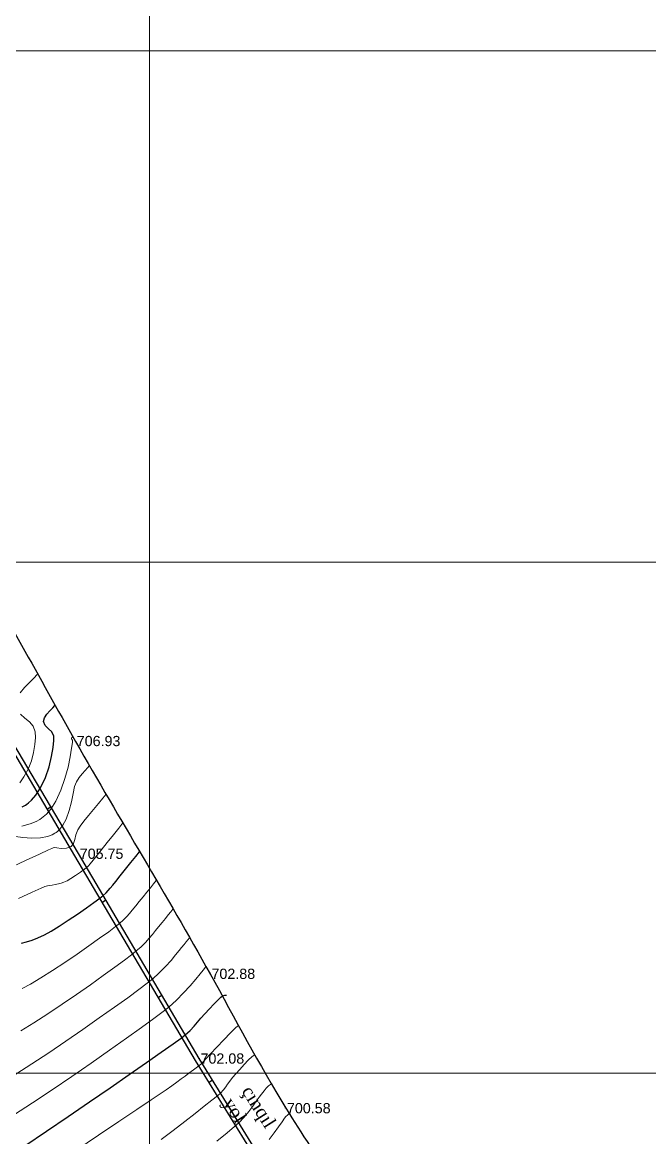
# Model space of a CAD drawing. Header units: feet. Extents: x 3381 to 1374491, y 675186 to 8751562.
# Drawn here: x 686650.9 to 686712.2, y 4376239.9 to 4376349 of the extents above; entities that cross this region are included whole.
import ezdxf

# ---------------------------------------------------------------- set-up
doc = ezdxf.new("R2010")
doc.units = ezdxf.units.FT
doc.header["$MEASUREMENT"] = 0
doc.header["$PDMODE"] = 34
doc.header["$PDSIZE"] = 0.01
doc.layers.get('0').update_dxf_attribs({"linetype": 'CONTINUOUS'})
for name, color, linetype in [('0_Point_Height', 2, 'CONTINUOUS'), ('0_Point_Point', 7, 'CONTINUOUS'), ('Yazilar', 7, 'CONTINUOUS')]:
    doc.layers.add(name, color=color, linetype=linetype)
for name, color, linetype, lineweight in [('ANA HORIZONTAL', 24, 'CONTINUOUS', 30), ('HORIZANTAL', 24, 'CONTINUOUS', 13), ('km setka', 170, 'CONTINUOUS', 15)]:
    doc.layers.add(name, color=color, linetype=linetype, lineweight=lineweight)
doc.styles.get("Standard").update_dxf_attribs({"font": 'arial.ttf', "height": 2.5})

msp = doc.modelspace()

# ---------------------------------------------------------------- linework, layer by layer
at = {"linetype": 'Continuous'}
for p, q in [((686653.663, 4376272.206), (686653.33, 4376271.984)), ((686659.036, 4376263.109), (686658.702, 4376262.888)), ((686664.532, 4376253.789), (686664.198, 4376253.568)), ((686669.489, 4376245.481), (686669.155, 4376245.26))]:
    msp.add_line(p, q, dxfattribs=at)
at = {"linetype": 'Continuous', "elevation": 697.485}
for points in [[(686688.052, 4376219.31), (686676.707, 4376233.014), (686667.822, 4376247.422), (686656.011, 4376267.451), (686645.991, 4376284.39), (686634.865, 4376302.525), (686622.519, 4376323.073)], [(686688.36, 4376219.565), (686677.033, 4376233.247), (686668.165, 4376247.628), (686656.356, 4376267.654), (686646.334, 4376284.596), (686635.207, 4376302.732), (686622.862, 4376323.279)]]:
    msp.add_lwpolyline(points, dxfattribs=at)
at = {"linetype": 'Continuous'}
msp.add_open_spline([(686613.86, 4376350.079), (686615.681, 4376346.609), (686621.987, 4376334.591), (686631.884, 4376316.609), (686645.879, 4376297.345), (686656.65, 4376277.147), (686667.613, 4376259.262), (686676.741, 4376241.858), (686690.156, 4376223.337), (686706.755, 4376209.048), (686718.29, 4376194.211), (686726.22, 4376183.729), (686737.538, 4376171.81), (686745.787, 4376161.118), (686750.231, 4376155.358)], degree=3, knots=[0, 0, 0, 0, 11.7595104, 40.7232097, 61.4623304, 83.0549787, 109.2907167, 124.3927439, 141.9627176, 177.5330077, 189.5588214, 198.2764878, 216.9554477, 238.7688662, 238.7688662, 238.7688662, 238.7688662], dxfattribs=at)
at = {"layer": '0_Point_Point'}
for p in [(686656.061, 4376278.677, 706.928), (686656.356, 4376267.654, 705.752), (686669.237, 4376255.912, 702.877), (686668.165, 4376247.628, 702.08), (686676.613, 4376242.773, 700.584)]:
    msp.add_point(p, dxfattribs=at)
at = {"layer": 'ANA HORIZONTAL', "color": 16, "lineweight": 30}
for points, elevation in [([(686650.869, 4376272.237), (686651.186, 4376272.402), (686651.323, 4376272.493), (686651.483, 4376272.616), (686651.786, 4376272.892), (686652.195, 4376273.37), (686652.665, 4376274.101), (686653.137, 4376275.11), (686653.492, 4376276.155), (686653.741, 4376277.157), (686653.896, 4376278.04), (686653.968, 4376278.728), (686653.969, 4376279.143), (686653.777, 4376279.561), (686653.434, 4376279.87), (686653.106, 4376280.171), (686652.958, 4376280.566), (686653.048, 4376280.94), (686653.274, 4376281.295), (686653.566, 4376281.622), (686653.852, 4376281.909), (686654.062, 4376282.148)], 707.5), ([(686650.785, 4376258.894), (686651.302, 4376259.031), (686651.828, 4376259.2), (686652.401, 4376259.422), (686653.06, 4376259.721), (686653.697, 4376260.068), (686654.49, 4376260.556), (686655.373, 4376261.132), (686656.277, 4376261.746), (686657.137, 4376262.347), (686657.884, 4376262.882), (686658.452, 4376263.301), (686658.774, 4376263.553), (686659.064, 4376263.817), (686659.274, 4376264.042), (686659.471, 4376264.28), (686659.725, 4376264.583), (686660.019, 4376264.938), (686660.452, 4376265.477), (686660.963, 4376266.118), (686661.489, 4376266.781), (686661.966, 4376267.383), (686662.332, 4376267.843)], 705), ([(686651.134, 4376239.086), (686653.23, 4376240.496), (686655.351, 4376241.935), (686657.445, 4376243.363), (686659.457, 4376244.745), (686661.334, 4376246.041), (686663.022, 4376247.215), (686664.467, 4376248.227), (686665.617, 4376249.04), (686666.417, 4376249.617), (686666.814, 4376249.919), (686667.304, 4376250.37), (686667.68, 4376250.771), (686668.003, 4376251.155), (686668.332, 4376251.552), (686668.73, 4376251.994), (686669.183, 4376252.473), (686669.617, 4376252.932), (686669.997, 4376253.327), (686670.286, 4376253.615), (686670.449, 4376253.752), (686670.668, 4376253.811), (686670.84, 4376253.822)], 702.5)]:
    msp.add_lwpolyline(points, dxfattribs=dict(at, elevation=elevation))
at = {"layer": 'HORIZANTAL', "color": 16, "linetype": 'Continuous', "lineweight": 20}
for points, elevation in [([(686650.677, 4376283.366), (686651.105, 4376283.897), (686651.572, 4376284.384), (686652.001, 4376284.816), (686652.314, 4376285.182)], 708), ([(686650.633, 4376274.586), (686651.04, 4376275.152), (686651.453, 4376275.928), (686651.765, 4376276.742), (686651.983, 4376277.553), (686652.114, 4376278.319), (686652.164, 4376278.998), (686652.141, 4376279.551), (686651.948, 4376280.105), (686651.583, 4376280.541), (686651.138, 4376280.913), (686650.705, 4376281.279)], 708), ([(686650.814, 4376270.337), (686651.655, 4376270.552), (686652.237, 4376270.792), (686652.594, 4376270.994), (686652.763, 4376271.109), (686652.925, 4376271.234), (686653.232, 4376271.517), (686653.653, 4376272.015), (686654.144, 4376272.787), (686654.65, 4376273.869), (686655.048, 4376275.007), (686655.349, 4376276.121), (686655.563, 4376277.131), (686655.702, 4376277.957), (686655.777, 4376278.518), (686655.797, 4376278.736), (686655.731, 4376278.827), (686655.67, 4376278.915), (686655.731, 4376279.022), (686655.809, 4376279.114)], 707), ([(686650.205, 4376269.327), (686650.942, 4376269.234), (686651.783, 4376269.178), (686652.655, 4376269.208), (686653.327, 4376269.328), (686653.79, 4376269.49), (686654.072, 4376269.638), (686654.202, 4376269.725), (686654.326, 4376269.822), (686654.552, 4376270.042), (686654.846, 4376270.432), (686655.161, 4376271.037), (686655.455, 4376271.874), (686655.67, 4376272.731), (686655.839, 4376273.532), (686655.994, 4376274.202), (686656.168, 4376274.665), (686656.449, 4376275.098), (686656.734, 4376275.466), (686657.008, 4376275.777), (686657.253, 4376276.043), (686657.453, 4376276.272)], 706.5), ([(686649.395, 4376266.138), (686651.178, 4376266.967), (686652.546, 4376267.603), (686653.427, 4376268.013), (686653.749, 4376268.162), (686653.886, 4376268.209), (686654.027, 4376268.242), (686654.257, 4376268.215), (686654.691, 4376268.165), (686655.198, 4376268.178), (686655.642, 4376268.341), (686655.896, 4376268.653), (686656.006, 4376269.042), (686656.097, 4376269.491), (686656.294, 4376269.979), (686656.538, 4376270.342), (686656.908, 4376270.827), (686657.359, 4376271.387), (686657.846, 4376271.977), (686658.324, 4376272.551), (686658.75, 4376273.061), (686659.079, 4376273.462)], 706), ([(686650.492, 4376263.264), (686651.83, 4376263.884), (686652.713, 4376264.29), (686653.073, 4376264.448), (686653.355, 4376264.517), (686653.582, 4376264.546), (686653.81, 4376264.57), (686654.098, 4376264.625), (686654.399, 4376264.697), (686654.662, 4376264.765), (686654.932, 4376264.856), (686655.251, 4376264.996), (686655.619, 4376265.206), (686656.087, 4376265.509), (686656.562, 4376265.837), (686656.953, 4376266.117), (686657.166, 4376266.28), (686657.288, 4376266.394), (686657.377, 4376266.495), (686657.485, 4376266.625), (686657.668, 4376266.851), (686658.058, 4376267.336), (686658.584, 4376267.995), (686659.18, 4376268.742), (686659.778, 4376269.491), (686660.309, 4376270.156), (686660.705, 4376270.652)], 705.5), ([(686650.868, 4376254.447), (686651.692, 4376254.888), (686652.697, 4376255.489), (686653.826, 4376256.207), (686655.021, 4376256.998), (686656.225, 4376257.818), (686657.382, 4376258.624), (686658.433, 4376259.371), (686659.321, 4376260.017), (686659.99, 4376260.516), (686660.382, 4376260.826), (686660.782, 4376261.186), (686661.083, 4376261.493), (686661.341, 4376261.791), (686661.616, 4376262.125), (686661.965, 4376262.541), (686662.316, 4376262.96), (686662.683, 4376263.413), (686663.049, 4376263.874), (686663.395, 4376264.315), (686663.704, 4376264.711), (686663.958, 4376265.033)], 704.5), ([(686650.744, 4376250.329), (686652.009, 4376251.116), (686653.367, 4376251.996), (686654.77, 4376252.932), (686656.173, 4376253.89), (686657.53, 4376254.833), (686658.793, 4376255.727), (686659.917, 4376256.536), (686660.856, 4376257.225), (686661.562, 4376257.758), (686661.99, 4376258.099), (686662.49, 4376258.551), (686662.909, 4376258.973), (686663.268, 4376259.372), (686663.59, 4376259.755), (686663.895, 4376260.128), (686664.205, 4376260.499), (686664.565, 4376260.927), (686664.878, 4376261.316), (686665.15, 4376261.665), (686665.385, 4376261.968), (686665.584, 4376262.223)], 704), ([(686650.228, 4376246.077), (686651.802, 4376247.089), (686653.457, 4376248.183), (686655.142, 4376249.32), (686656.808, 4376250.464), (686658.404, 4376251.577), (686659.881, 4376252.622), (686661.189, 4376253.561), (686662.278, 4376254.357), (686663.097, 4376254.974), (686663.598, 4376255.373), (686664.273, 4376255.99), (686664.882, 4376256.615), (686665.416, 4376257.211), (686665.862, 4376257.741), (686666.209, 4376258.169), (686666.445, 4376258.457), (686666.691, 4376258.75), (686666.897, 4376259.01), (686667.069, 4376259.232), (686667.21, 4376259.413)], 703.5), ([(686645.373, 4376239.194), (686646.723, 4376239.982), (686648.292, 4376240.951), (686650.029, 4376242.061), (686651.882, 4376243.276), (686653.798, 4376244.558), (686655.726, 4376245.868), (686657.615, 4376247.168), (686659.412, 4376248.421), (686661.065, 4376249.589), (686662.523, 4376250.633), (686663.733, 4376251.516), (686664.645, 4376252.199), (686665.206, 4376252.646), (686665.937, 4376253.314), (686666.638, 4376254.026), (686667.281, 4376254.728), (686667.836, 4376255.37), (686668.274, 4376255.899), (686668.567, 4376256.264), (686668.686, 4376256.415), (686668.771, 4376256.52), (686668.837, 4376256.603)], 703), ([(686656.119, 4376238.628), (686658.317, 4376240.103), (686660.328, 4376241.453), (686662.073, 4376242.625), (686663.475, 4376243.568), (686664.454, 4376244.228), (686664.932, 4376244.553), (686665.495, 4376244.949), (686665.988, 4376245.3), (686666.423, 4376245.615), (686666.813, 4376245.902), (686667.17, 4376246.168), (686667.605, 4376246.496), (686668.003, 4376246.802), (686668.306, 4376247.039), (686668.453, 4376247.161), (686668.536, 4376247.263), (686668.616, 4376247.369), (686668.808, 4376247.576), (686669.265, 4376248.065), (686669.888, 4376248.725), (686670.578, 4376249.447), (686671.235, 4376250.122), (686671.762, 4376250.638), (686672.013, 4376250.85)], 702), ([(686664.465, 4376239.693), (686665.637, 4376240.588), (686666.752, 4376241.446), (686667.776, 4376242.239), (686668.672, 4376242.942), (686669.407, 4376243.528), (686669.946, 4376243.97), (686670.253, 4376244.242), (686670.553, 4376244.565), (686670.768, 4376244.844), (686670.953, 4376245.112), (686671.159, 4376245.402), (686671.44, 4376245.746), (686671.762, 4376246.116), (686672.146, 4376246.556), (686672.56, 4376247.016), (686672.973, 4376247.446), (686673.352, 4376247.798), (686673.604, 4376247.978)], 701.5), ([(686669.885, 4376239.539), (686670.897, 4376240.347), (686671.636, 4376240.954), (686672.053, 4376241.322), (686672.575, 4376241.881), (686673.029, 4376242.433), (686673.419, 4376242.957), (686673.751, 4376243.429), (686674.03, 4376243.826), (686674.264, 4376244.123), (686674.524, 4376244.448), (686674.725, 4376244.713), (686674.948, 4376244.942), (686675.231, 4376245.128)], 701), ([(686675.001, 4376239.692), (686675.503, 4376240.339), (686675.935, 4376240.93), (686676.281, 4376241.424), (686676.525, 4376241.777), (686676.649, 4376241.946), (686676.799, 4376242.089), (686676.933, 4376242.201), (686676.971, 4376242.232)], 700.5)]:
    msp.add_lwpolyline(points, dxfattribs=dict(at, elevation=elevation))
at = {"layer": 'km setka', "flags": 128}
for points in [[(686663.306, 4376427.956), (686663.306, 4375972.172)], [(686413.5, 4376346.167), (686890.66, 4376346.167)], [(686413.5, 4376346.167), (686890.66, 4376346.167)], [(686413.5, 4376296.167), (686890.66, 4376296.167)], [(686413.5, 4376246.167), (686890.66, 4376246.167)], [(686413.5, 4376246.167), (686674.63, 4376246.167)]]:
    msp.add_lwpolyline(points, dxfattribs=at)

# ---------------------------------------------------------------- texts
at = {"layer": '0_Point_Height', "color": 0}
for s, p in [('706.93', (686656.197, 4376278.163, 706.928)), ('705.75', (686656.492, 4376267.14, 705.752)), ('702.88', (686669.373, 4376255.398, 702.877)), ('702.08', (686668.301, 4376247.114, 702.08)), ('700.58', (686676.749, 4376242.259, 700.584))]:
    msp.add_text(s, height=1, dxfattribs=at).set_placement(p)
at = {"layer": 'Yazilar', "insert": (686673.371, 4376245.13), "char_height": 1.3, "width": 0.10588, "attachment_point": 1, "rotation": 302.4345}
msp.add_mtext('{\\fTimes New Roman|b0|i0|c238|p18;çınqıl yol}', dxfattribs=at)

doc.saveas('drawing.dxf')
